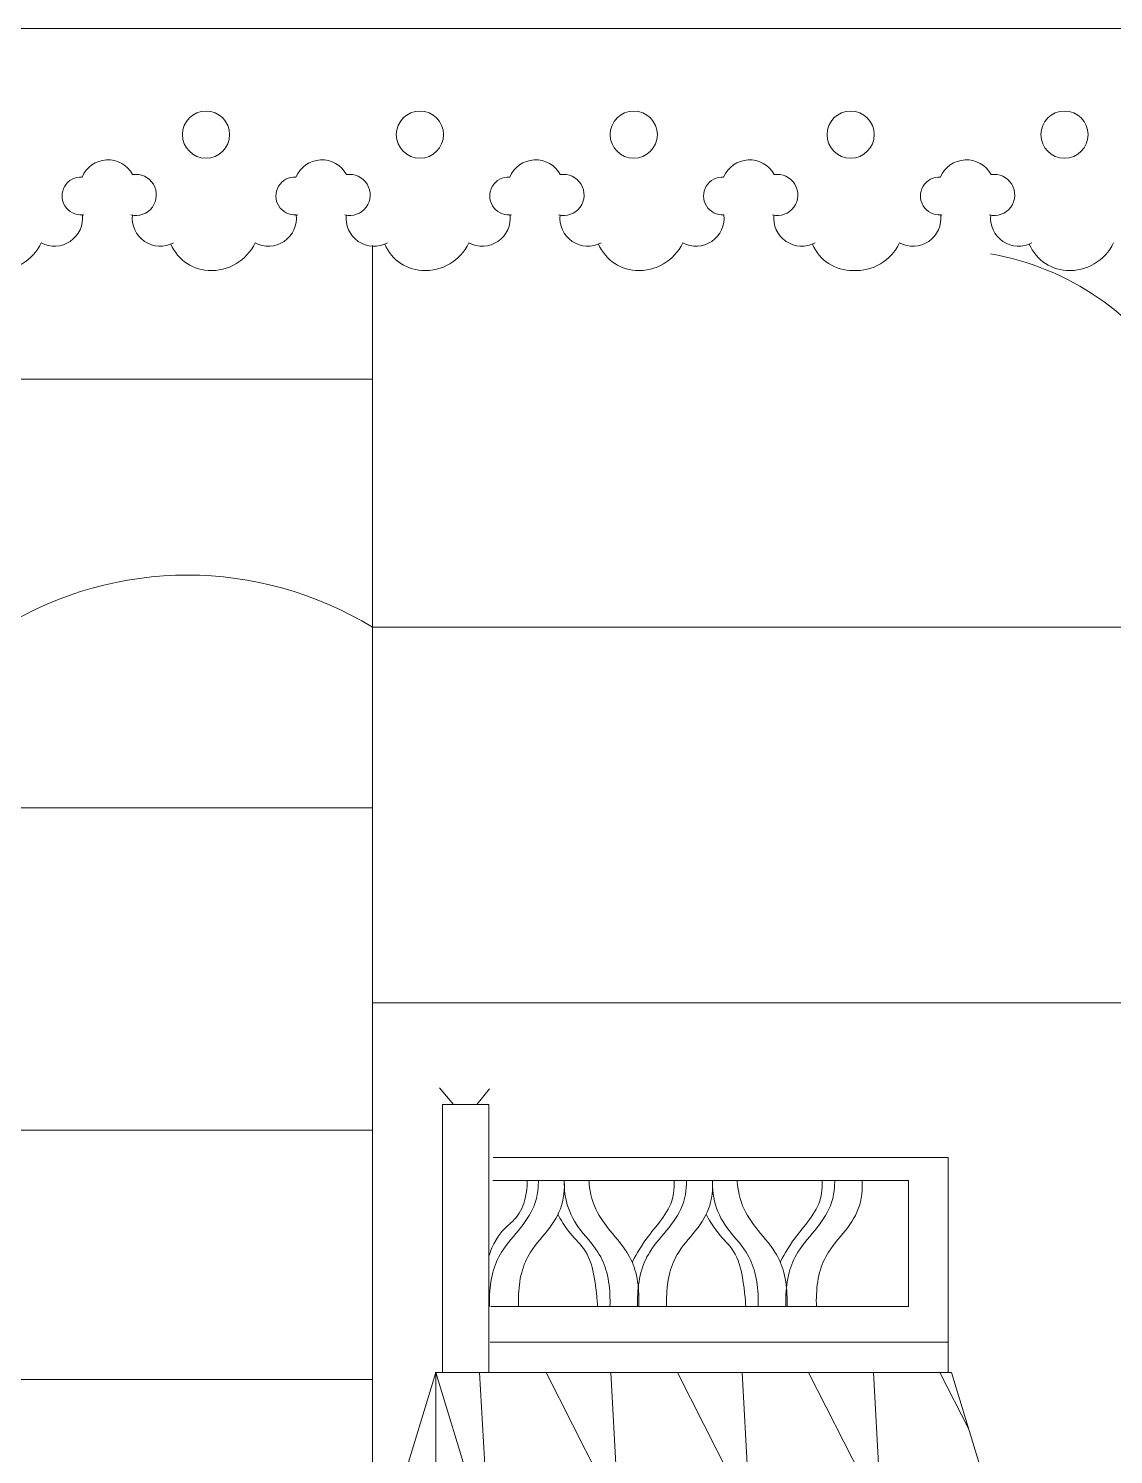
# Model space of a CAD drawing. Header units: millimetres. Extents: x 2399 to 111977, y 1313 to 59551.
# Drawn here: x 12914 to 13794, y 42471 to 43627 of the extents above; entities that cross this region are included whole.
import ezdxf

# ---------------------------------------------------------------- set-up
doc = ezdxf.new("R2010")
doc.units = ezdxf.units.MM
doc.layers.add('hatch1', color=7, linetype='Continuous', lineweight=20, true_color=0x6a6a6a)
doc.layers.add('main line', color=7, linetype='Continuous', lineweight=13)

msp = doc.modelspace()

# ---------------------------------------------------------------- linework, layer by layer
at = {"layer": 'hatch1', "color": 251, "linetype": 'Continuous', "lineweight": 20, "true_color": 0x6a6a6a}
for p, q in [((13279.7834, 42537.3894), (13284.4217, 42453.2929)), ((13376.5425, 42453.2929), (13333.6756, 42537.3894)), ((13386.2228, 42537.3894), (13390.861, 42453.2929)), ((13482.9818, 42453.2929), (13440.1149, 42537.3894)), ((13492.6621, 42537.3894), (13497.3003, 42453.2929)), ((13589.4212, 42453.2929), (13546.5542, 42537.3894)), ((13599.1015, 42537.3894), (13603.7397, 42453.2929)), ((13676.3583, 42491.5525), (13652.9936, 42537.3894))]:
    msp.add_line(p, q, dxfattribs=at)
for points, knots in [([(13318.4074, 42693.2187), (13318.4074, 42693.2187), (13318.3866, 42685.876), (13316.7337, 42678.7817), (13315.4129, 42673.1132), (13312.9609, 42667.7647), (13309.3217, 42663.2405), (13305.928, 42659.0214), (13301.4113, 42655.8416), (13297.8451, 42651.7638), (13290.3896, 42643.239), (13287.3294, 42631.9188), (13287.3294, 42631.9188)], [0, 0, 0, 0, 1, 1, 1, 2, 2, 2, 3, 3, 3, 4, 4, 4, 4]), ([(13327.4558, 42693.2187), (13327.4558, 42693.2187), (13327.6554, 42683.9837), (13324.8806, 42675.357), (13322.4885, 42667.9201), (13318.0533, 42661.3524), (13313.2352, 42655.1866), (13308.0229, 42648.5165), (13302.1238, 42642.3672), (13297.6121, 42635.2118), (13294.3638, 42630.06), (13291.9787, 42624.4346), (13290.4163, 42618.5478), (13288.6798, 42612.0048), (13287.943, 42605.2432), (13287.7652, 42598.4752), (13287.6675, 42594.7563), (13287.7652, 42591.0353), (13287.7652, 42591.0353)], [0, 0, 0, 0, 1, 1, 1, 2, 2, 2, 3, 3, 3, 4, 4, 4, 5, 5, 5, 6, 6, 6, 6]), ([(13348.3618, 42693.2187), (13348.3618, 42693.2187), (13349.0963, 42684.2236), (13346.9705, 42675.6196), (13345.1279, 42668.162), (13341.2726, 42661.3841), (13336.7163, 42655.1866), (13331.7026, 42648.3667), (13325.6517, 42642.3388), (13321.0933, 42635.2118), (13317.8112, 42630.0803), (13315.4519, 42624.4387), (13313.8975, 42618.5478), (13312.1704, 42612.0023), (13311.4241, 42605.2432), (13311.2464, 42598.4752), (13311.1487, 42594.7563), (13311.2464, 42591.0353), (13311.2464, 42591.0353)], [0, 0, 0, 0, 1, 1, 1, 2, 2, 2, 3, 3, 3, 4, 4, 4, 5, 5, 5, 6, 6, 6, 6]), ([(13348.3618, 42693.2187), (13348.3618, 42693.2187), (13348.1266, 42684.623), (13350.0863, 42676.3527), (13351.8973, 42668.7107), (13355.4643, 42661.5992), (13360.0072, 42655.1866), (13364.9006, 42648.2791), (13371.0411, 42642.3216), (13375.6302, 42635.2118), (13378.9338, 42630.0936), (13381.2757, 42624.4408), (13382.826, 42618.5478), (13384.5483, 42612.001), (13385.2994, 42605.2432), (13385.4771, 42598.4752), (13385.5748, 42594.7563), (13385.4771, 42591.0353), (13385.4771, 42591.0353)], [0, 0, 0, 0, 1, 1, 1, 2, 2, 2, 3, 3, 3, 4, 4, 4, 5, 5, 5, 6, 6, 6, 6]), ([(13368.3891, 42693.2187), (13368.3891, 42693.2187), (13368.8405, 42683.9744), (13371.8429, 42675.357), (13374.4109, 42667.9866), (13378.7125, 42661.3704), (13383.4883, 42655.1866), (13388.6625, 42648.4868), (13394.592, 42642.3625), (13399.1114, 42635.2118), (13402.3652, 42630.0635), (13404.7448, 42624.4346), (13406.3072, 42618.5478), (13408.0437, 42612.0048), (13408.7805, 42605.2432), (13408.9583, 42598.4752), (13409.056, 42594.7563), (13408.9583, 42591.0353), (13408.9583, 42591.0353)], [0, 0, 0, 0, 1, 1, 1, 2, 2, 2, 3, 3, 3, 4, 4, 4, 5, 5, 5, 6, 6, 6, 6]), ([(13437.4773, 42693.2187), (13437.4773, 42693.2187), (13438.1037, 42684.6321), (13435.5645, 42676.6298), (13433.5584, 42670.3076), (13429.6859, 42664.8007), (13425.6755, 42659.5016), (13421.6983, 42654.2462), (13417.3534, 42649.2682), (13413.5677, 42643.8737), (13407.8812, 42635.7706), (13403.465, 42626.8721), (13403.465, 42626.8721)], [0, 0, 0, 0, 1, 1, 1, 2, 2, 2, 3, 3, 3, 4, 4, 4, 4]), ([(13447.6069, 42693.2187), (13447.6069, 42693.2187), (13447.8065, 42683.9837), (13445.0317, 42675.357), (13442.6395, 42667.9201), (13438.2044, 42661.3524), (13433.3863, 42655.1866), (13428.174, 42648.5165), (13422.2749, 42642.3672), (13417.7632, 42635.2118), (13414.5149, 42630.06), (13412.1298, 42624.4346), (13410.5674, 42618.5478), (13408.8308, 42612.0048), (13408.0941, 42605.2432), (13407.9163, 42598.4752), (13407.8186, 42594.7563), (13407.9163, 42591.0353), (13407.9163, 42591.0353)], [0, 0, 0, 0, 1, 1, 1, 2, 2, 2, 3, 3, 3, 4, 4, 4, 5, 5, 5, 6, 6, 6, 6]), ([(13468.5128, 42693.2187), (13468.5128, 42693.2187), (13469.2473, 42684.2236), (13467.1215, 42675.6196), (13465.279, 42668.162), (13461.4236, 42661.3841), (13456.8674, 42655.1866), (13451.8537, 42648.3667), (13445.8027, 42642.3388), (13441.2444, 42635.2118), (13437.9623, 42630.0803), (13435.6029, 42624.4387), (13434.0485, 42618.5478), (13432.3214, 42612.0023), (13431.5752, 42605.2432), (13431.3974, 42598.4752), (13431.2998, 42594.7563), (13431.3974, 42591.0353), (13431.3974, 42591.0353)], [0, 0, 0, 0, 1, 1, 1, 2, 2, 2, 3, 3, 3, 4, 4, 4, 5, 5, 5, 6, 6, 6, 6]), ([(13468.5128, 42693.2187), (13468.5128, 42693.2187), (13468.2776, 42684.623), (13470.2374, 42676.3527), (13472.0483, 42668.7107), (13475.6154, 42661.5992), (13480.1582, 42655.1866), (13485.0517, 42648.2791), (13491.1922, 42642.3216), (13495.7813, 42635.2118), (13499.0849, 42630.0936), (13501.4268, 42624.4408), (13502.9771, 42618.5478), (13504.6994, 42612.001), (13505.4504, 42605.2432), (13505.6282, 42598.4752), (13505.7259, 42594.7563), (13505.6282, 42591.0353), (13505.6282, 42591.0353)], [0, 0, 0, 0, 1, 1, 1, 2, 2, 2, 3, 3, 3, 4, 4, 4, 5, 5, 5, 6, 6, 6, 6]), ([(13488.5401, 42693.2187), (13488.5401, 42693.2187), (13488.9916, 42683.9744), (13491.994, 42675.357), (13494.5619, 42667.9866), (13498.8636, 42661.3704), (13503.6394, 42655.1866), (13508.8136, 42648.4868), (13514.743, 42642.3625), (13519.2624, 42635.2118), (13522.5163, 42630.0635), (13524.8959, 42624.4346), (13526.4583, 42618.5478), (13528.1948, 42612.0048), (13528.9316, 42605.2432), (13529.1094, 42598.4752), (13529.2071, 42594.7563), (13529.1094, 42591.0353), (13529.1094, 42591.0353)], [0, 0, 0, 0, 1, 1, 1, 2, 2, 2, 3, 3, 3, 4, 4, 4, 5, 5, 5, 6, 6, 6, 6]), ([(13557.5036, 42693.2187), (13557.5036, 42693.2187), (13558.13, 42684.6321), (13555.5908, 42676.6298), (13553.5847, 42670.3076), (13549.7122, 42664.8007), (13545.7018, 42659.5016), (13541.7246, 42654.2462), (13537.3797, 42649.2682), (13533.594, 42643.8737), (13527.9075, 42635.7706), (13523.4913, 42626.8721), (13523.4913, 42626.8721)], [0, 0, 0, 0, 1, 1, 1, 2, 2, 2, 3, 3, 3, 4, 4, 4, 4]), ([(13567.758, 42693.2187), (13567.758, 42693.2187), (13567.9576, 42683.9837), (13565.1827, 42675.357), (13562.7906, 42667.9201), (13558.3555, 42661.3524), (13553.5373, 42655.1866), (13548.3251, 42648.5165), (13542.426, 42642.3672), (13537.9143, 42635.2118), (13534.6659, 42630.06), (13532.2809, 42624.4346), (13530.7185, 42618.5478), (13528.9819, 42612.0048), (13528.2451, 42605.2432), (13528.0674, 42598.4752), (13527.9697, 42594.7563), (13528.0674, 42591.0353), (13528.0674, 42591.0353)], [0, 0, 0, 0, 1, 1, 1, 2, 2, 2, 3, 3, 3, 4, 4, 4, 5, 5, 5, 6, 6, 6, 6]), ([(13589.9669, 42693.2187), (13589.9669, 42693.2187), (13590.7014, 42684.2236), (13588.5756, 42675.6196), (13586.733, 42668.162), (13582.8777, 42661.3841), (13578.3215, 42655.1866), (13573.3077, 42648.3667), (13567.2568, 42642.3388), (13562.6984, 42635.2118), (13559.4164, 42630.0803), (13557.057, 42624.4387), (13555.5026, 42618.5478), (13553.7755, 42612.0023), (13553.0293, 42605.2432), (13552.8515, 42598.4752), (13552.7538, 42594.7563), (13552.8515, 42591.0353), (13552.8515, 42591.0353)], [0, 0, 0, 0, 1, 1, 1, 2, 2, 2, 3, 3, 3, 4, 4, 4, 5, 5, 5, 6, 6, 6, 6]), ([(13343.2709, 42665.7363), (13343.2709, 42665.7363), (13347.4611, 42657.5252), (13353.2502, 42650.4381), (13357.2968, 42645.4842), (13362.1434, 42641.174), (13365.5238, 42635.7536), (13369.479, 42629.4113), (13371.4566, 42622.0981), (13372.7564, 42614.7131), (13374.823, 42602.9713), (13375.3865, 42591.0353), (13375.3865, 42591.0353)], [0, 0, 0, 0, 1, 1, 1, 2, 2, 2, 3, 3, 3, 4, 4, 4, 4]), ([(13463.422, 42665.7363), (13463.422, 42665.7363), (13467.6121, 42657.5252), (13473.4012, 42650.4381), (13477.4479, 42645.4842), (13482.2945, 42641.174), (13485.6748, 42635.7536), (13489.6301, 42629.4113), (13491.6077, 42622.0981), (13492.9075, 42614.7131), (13494.9741, 42602.9713), (13495.5376, 42591.0353), (13495.5376, 42591.0353)], [0, 0, 0, 0, 1, 1, 1, 2, 2, 2, 3, 3, 3, 4, 4, 4, 4])]:
    msp.add_open_spline(points, degree=3, knots=knots, dxfattribs=at)
at = {"layer": 'main line', "color": 7, "linetype": 'Continuous', "lineweight": 13}
for p, q in [((11583.8755, 43627.3017), (15169.6241, 43627.3017)), ((13192.8294, 43451.2267), (13192.8294, 42336.7214)), ((13192.8294, 43343.0785), (12892.8294, 43343.0785)), ((13192.8294, 43238.418), (13192.8294, 43043.366)), ((13192.8294, 43141.7935), (13901.462, 43141.7935)), ((13192.8294, 43033.4865), (13192.8294, 42838.2627)), ((13192.8294, 42995.4214), (12892.8294, 42995.4214)), ((13192.8294, 42837.3752), (14110.8222, 42837.3752)), ((13258.6617, 42754.7858), (13247.177, 42768.2913)), ((13287.7561, 42767.5256), (13277.4199, 42754.7858)), ((13287.3294, 42754.7858), (13249.7834, 42754.7858)), ((13249.7834, 42754.7858), (13249.7834, 42537.3894)), ((13287.3294, 42537.3894), (13287.3294, 42754.7858)), ((12892.8294, 42734.0356), (13192.8294, 42734.0356)), ((13290.871, 42711.7676), (13659.6143, 42711.7676)), ((13659.6143, 42711.7676), (13659.6143, 42537.3894)), ((13290.5539, 42693.2187), (13581.5451, 42693.2187)), ((13290.5539, 42693.2187), (13581.5451, 42693.2187)), ((13290.5539, 42693.2187), (13581.5451, 42693.2187)), ((13290.5539, 42693.2187), (13577.2561, 42693.2187)), ((13290.5539, 42693.2187), (13364.3577, 42693.2187)), ((13290.5539, 42693.2187), (13627.5356, 42693.2187)), ((13627.5356, 42693.2187), (13627.5356, 42591.0528)), ((13192.8294, 42630.9166), (13192.8294, 42554.2403)), ((13288.8072, 42591.0353), (13570.1611, 42591.0353)), ((13288.8072, 42591.0353), (13627.5356, 42591.0353)), ((13288.8072, 42591.0353), (13570.1611, 42591.0353)), ((13288.8072, 42591.0353), (13570.1611, 42591.0353)), ((13288.8072, 42591.0353), (13570.1611, 42591.0353)), ((13288.8072, 42591.0353), (13570.1611, 42591.0353)), ((13288.8072, 42591.0353), (13570.1611, 42591.0353)), ((13288.3122, 42562.0756), (13659.6143, 42562.0756)), ((13288.3122, 42562.0756), (13578.9172, 42562.0756)), ((12844.4869, 41232.2053), (13244.2714, 42537.3894)), ((13192.8294, 42531.7734), (12892.8294, 42531.7734)), ((13243.7675, 42537.3894), (13662.3182, 42537.3894)), ((13244.2714, 42139.5485), (13244.2714, 42537.3894)), ((13644.0559, 41232.2053), (13244.2714, 42537.3894)), ((14062.1027, 41232.2053), (13662.3182, 42537.3894))]:
    msp.add_line(p, q, dxfattribs=at)
at = {"layer": 'main line', "color": 7, "linetype": 'Continuous', "lineweight": 13, "flags": 128}
for points in [[(12996.9514, 43476.1599, 1.219803903), (12998.3818, 43508.8418, 0.63216014), (12957.4178, 43506.8436, 1.067465283), (12957.6525, 43476.1599, -0.60309642), (12924.2608, 43453.3936)], [(12996.9514, 43476.1599, 1.219803903), (12998.3818, 43508.8418, 0.63216014), (12957.4178, 43506.8436, 1.067465283), (12957.6525, 43476.1599, -0.60309642), (12924.2608, 43453.3936)], [(12996.9514, 43476.1599, 1.219803903), (12998.3818, 43508.8418, 0.63216014), (12957.4178, 43506.8436, 1.067465283), (12957.6525, 43476.1599, -0.60309642), (12924.2608, 43453.3936)], [(12996.9514, 43476.1599, 1.219803903), (12998.3818, 43508.8418, 0.63216014), (12957.4178, 43506.8436, 1.067465283), (12957.6525, 43476.1599, -0.60309642), (12924.2608, 43453.3936)], [(12996.9514, 43476.1599, 1.219803903), (12998.3818, 43508.8418, 0.63216014), (12957.4178, 43506.8436, 1.067465283), (12957.6525, 43476.1599, -0.60309642), (12924.2608, 43453.3936)], [(12996.9514, 43476.1599, 1.219803903), (12998.3818, 43508.8418, 0.63216014), (12957.4178, 43506.8436, 1.067465283), (12957.6525, 43476.1599, -0.60309642), (12924.2608, 43453.3936)], [(13170.3633, 43476.1599, 1.219803903), (13171.7938, 43508.8418, 0.63216014), (13130.8297, 43506.8436, 1.067465283), (13131.0645, 43476.1599, -0.60309642), (13097.6727, 43453.3936)], [(13170.3633, 43476.1599, 1.219803903), (13171.7938, 43508.8418, 0.63216014), (13130.8297, 43506.8436, 1.067465283), (13131.0645, 43476.1599, -0.60309642), (13097.6727, 43453.3936)], [(13170.3633, 43476.1599, 1.219803903), (13171.7938, 43508.8418, 0.63216014), (13130.8297, 43506.8436, 1.067465283), (13131.0645, 43476.1599, -0.60309642), (13097.6727, 43453.3936)], [(13170.3633, 43476.1599, 1.219803903), (13171.7938, 43508.8418, 0.63216014), (13130.8297, 43506.8436, 1.067465283), (13131.0645, 43476.1599, -0.60309642), (13097.6727, 43453.3936)], [(13170.3633, 43476.1599, 1.219803903), (13171.7938, 43508.8418, 0.63216014), (13130.8297, 43506.8436, 1.067465283), (13131.0645, 43476.1599, -0.60309642), (13097.6727, 43453.3936)], [(13170.3633, 43476.1599, 1.219803903), (13171.7938, 43508.8418, 0.63216014), (13130.8297, 43506.8436, 1.067465283), (13131.0645, 43476.1599, -0.60309642), (13097.6727, 43453.3936)], [(13343.7753, 43476.1599, 1.219803903), (13345.2057, 43508.8418, 0.63216014), (13304.2417, 43506.8436, 1.067465283), (13304.4765, 43476.1599, -0.60309642), (13271.0847, 43453.3936)], [(13343.7753, 43476.1599, 1.219803903), (13345.2057, 43508.8418, 0.63216014), (13304.2417, 43506.8436, 1.067465283), (13304.4765, 43476.1599, -0.60309642), (13271.0847, 43453.3936)], [(13343.7753, 43476.1599, 1.219803903), (13345.2057, 43508.8418, 0.63216014), (13304.2417, 43506.8436, 1.067465283), (13304.4765, 43476.1599, -0.60309642), (13271.0847, 43453.3936)], [(13343.7753, 43476.1599, 1.219803903), (13345.2057, 43508.8418, 0.63216014), (13304.2417, 43506.8436, 1.067465283), (13304.4765, 43476.1599, -0.60309642), (13271.0847, 43453.3936)], [(13343.7753, 43476.1599, 1.219803903), (13345.2057, 43508.8418, 0.63216014), (13304.2417, 43506.8436, 1.067465283), (13304.4765, 43476.1599, -0.60309642), (13271.0847, 43453.3936)], [(13343.7753, 43476.1599, 1.219803903), (13345.2057, 43508.8418, 0.63216014), (13304.2417, 43506.8436, 1.067465283), (13304.4765, 43476.1599, -0.60309642), (13271.0847, 43453.3936)], [(13517.1873, 43476.1599, 1.219803903), (13518.6177, 43508.8418, 0.63216014), (13477.6537, 43506.8436, 1.067465283), (13477.8884, 43476.1599, -0.60309642), (13444.4967, 43453.3936)], [(13517.1873, 43476.1599, 1.219803903), (13518.6177, 43508.8418, 0.63216014), (13477.6537, 43506.8436, 1.067465283), (13477.8884, 43476.1599, -0.60309642), (13444.4967, 43453.3936)], [(13517.1873, 43476.1599, 1.219803903), (13518.6177, 43508.8418, 0.63216014), (13477.6537, 43506.8436, 1.067465283), (13477.8884, 43476.1599, -0.60309642), (13444.4967, 43453.3936)], [(13517.1873, 43476.1599, 1.219803903), (13518.6177, 43508.8418, 0.63216014), (13477.6537, 43506.8436, 1.067465283), (13477.8884, 43476.1599, -0.60309642), (13444.4967, 43453.3936)], [(13517.1873, 43476.1599, 1.219803903), (13518.6177, 43508.8418, 0.63216014), (13477.6537, 43506.8436, 1.067465283), (13477.8884, 43476.1599, -0.60309642), (13444.4967, 43453.3936)], [(13517.1873, 43476.1599, 1.219803903), (13518.6177, 43508.8418, 0.63216014), (13477.6537, 43506.8436, 1.067465283), (13477.8884, 43476.1599, -0.60309642), (13444.4967, 43453.3936)], [(13693.0539, 43476.1599, 1.219803903), (13694.4844, 43508.8418, 0.63216014), (13653.5204, 43506.8436, 1.067465283), (13653.7551, 43476.1599, -0.60309642), (13620.3634, 43453.3936)], [(13693.0539, 43476.1599, 1.219803903), (13694.4844, 43508.8418, 0.63216014), (13653.5204, 43506.8436, 1.067465283), (13653.7551, 43476.1599, -0.60309642), (13620.3634, 43453.3936)], [(13693.0539, 43476.1599, 1.219803903), (13694.4844, 43508.8418, 0.63216014), (13653.5204, 43506.8436, 1.067465283), (13653.7551, 43476.1599, -0.60309642), (13620.3634, 43453.3936)], [(13693.0539, 43476.1599, 1.219803903), (13694.4844, 43508.8418, 0.63216014), (13653.5204, 43506.8436, 1.067465283), (13653.7551, 43476.1599, -0.60309642), (13620.3634, 43453.3936)], [(13693.0539, 43476.1599, 1.219803903), (13694.4844, 43508.8418, 0.63216014), (13653.5204, 43506.8436, 1.067465283), (13653.7551, 43476.1599, -0.60309642), (13620.3634, 43453.3936)], [(13693.0539, 43476.1599, 1.219803903), (13694.4844, 43508.8418, 0.63216014), (13653.5204, 43506.8436, 1.067465283), (13653.7551, 43476.1599, -0.60309642), (13620.3634, 43453.3936)], [(12958.8502, 43476.1599, -0.017938026), (12957.6789, 43475.916)], [(12958.8502, 43476.1599, -0.017938026), (12957.6789, 43475.916)], [(12958.8502, 43476.1599, -0.017938026), (12957.6789, 43475.916)], [(12958.8502, 43476.1599, -0.017938026), (12957.6789, 43475.916)], [(12958.8502, 43476.1599, -0.017938026), (12957.6789, 43475.916)], [(12958.8502, 43476.1599, -0.017938026), (12957.6789, 43475.916)], [(12998.1491, 43476.1599, 0.60309642), (13031.5408, 43453.3936)], [(12998.1491, 43476.1599, 0.60309642), (13031.5408, 43453.3936)], [(12998.1491, 43476.1599, 0.60309642), (13031.5408, 43453.3936)], [(12998.1491, 43476.1599, 0.60309642), (13031.5408, 43453.3936)], [(12998.1491, 43476.1599, 0.60309642), (13031.5408, 43453.3936)], [(12998.1491, 43476.1599, 0.60309642), (13031.5408, 43453.3936)], [(13132.2622, 43476.1599, -0.017938026), (13131.0908, 43475.916)], [(13132.2622, 43476.1599, -0.017938026), (13131.0908, 43475.916)], [(13132.2622, 43476.1599, -0.017938026), (13131.0908, 43475.916)], [(13132.2622, 43476.1599, -0.017938026), (13131.0908, 43475.916)], [(13132.2622, 43476.1599, -0.017938026), (13131.0908, 43475.916)], [(13132.2622, 43476.1599, -0.017938026), (13131.0908, 43475.916)], [(13171.561, 43476.1599, 0.60309642), (13204.9528, 43453.3936)], [(13171.561, 43476.1599, 0.60309642), (13204.9528, 43453.3936)], [(13171.561, 43476.1599, 0.60309642), (13204.9528, 43453.3936)], [(13171.561, 43476.1599, 0.60309642), (13204.9528, 43453.3936)], [(13171.561, 43476.1599, 0.60309642), (13204.9528, 43453.3936)], [(13171.561, 43476.1599, 0.60309642), (13204.9528, 43453.3936)], [(13305.6742, 43476.1599, -0.017938026), (13304.5028, 43475.916)], [(13305.6742, 43476.1599, -0.017938026), (13304.5028, 43475.916)], [(13305.6742, 43476.1599, -0.017938026), (13304.5028, 43475.916)], [(13305.6742, 43476.1599, -0.017938026), (13304.5028, 43475.916)], [(13305.6742, 43476.1599, -0.017938026), (13304.5028, 43475.916)], [(13305.6742, 43476.1599, -0.017938026), (13304.5028, 43475.916)], [(13344.973, 43476.1599, 0.60309642), (13378.3648, 43453.3936)], [(13344.973, 43476.1599, 0.60309642), (13378.3648, 43453.3936)], [(13344.973, 43476.1599, 0.60309642), (13378.3648, 43453.3936)], [(13344.973, 43476.1599, 0.60309642), (13378.3648, 43453.3936)], [(13344.973, 43476.1599, 0.60309642), (13378.3648, 43453.3936)], [(13344.973, 43476.1599, 0.60309642), (13378.3648, 43453.3936)], [(13518.385, 43476.1599, 0.60309642), (13551.7767, 43453.3936)], [(13518.385, 43476.1599, 0.60309642), (13551.7767, 43453.3936)], [(13518.385, 43476.1599, 0.60309642), (13551.7767, 43453.3936)], [(13518.385, 43476.1599, 0.60309642), (13551.7767, 43453.3936)], [(13518.385, 43476.1599, 0.60309642), (13551.7767, 43453.3936)], [(13518.385, 43476.1599, 0.60309642), (13551.7767, 43453.3936)], [(13654.9528, 43476.1599, -0.017938026), (13653.7815, 43475.916)], [(13654.9528, 43476.1599, -0.017938026), (13653.7815, 43475.916)], [(13654.9528, 43476.1599, -0.017938026), (13653.7815, 43475.916)], [(13654.9528, 43476.1599, -0.017938026), (13653.7815, 43475.916)], [(13654.9528, 43476.1599, -0.017938026), (13653.7815, 43475.916)], [(13654.9528, 43476.1599, -0.017938026), (13653.7815, 43475.916)], [(13694.2517, 43476.1599, 0.60309642), (13727.6434, 43453.3936)], [(13694.2517, 43476.1599, 0.60309642), (13727.6434, 43453.3936)], [(13694.2517, 43476.1599, 0.60309642), (13727.6434, 43453.3936)], [(13694.2517, 43476.1599, 0.60309642), (13727.6434, 43453.3936)], [(13694.2517, 43476.1599, 0.60309642), (13727.6434, 43453.3936)], [(13694.2517, 43476.1599, 0.60309642), (13727.6434, 43453.3936)], [(12886.3331, 43431.0501, 0.304535594), (12924.2608, 43453.3936)], [(12886.3331, 43431.0501, 0.304535594), (12924.2608, 43453.3936)], [(12886.3331, 43431.0501, 0.304535594), (12924.2608, 43453.3936)], [(12886.3331, 43431.0501, 0.304535594), (12924.2608, 43453.3936)], [(12886.3331, 43431.0501, 0.304535594), (12924.2608, 43453.3936)], [(12886.3331, 43431.0501, 0.304535594), (12924.2608, 43453.3936)], [(13059.745, 43431.0501, 0.304535594), (13097.6727, 43453.3936)], [(13059.745, 43431.0501, 0.304535594), (13097.6727, 43453.3936)], [(13059.745, 43431.0501, 0.304535594), (13097.6727, 43453.3936)], [(13059.745, 43431.0501, 0.304535594), (13097.6727, 43453.3936)], [(13059.745, 43431.0501, 0.304535594), (13097.6727, 43453.3936)], [(13059.745, 43431.0501, 0.304535594), (13097.6727, 43453.3936)], [(13233.157, 43431.0501, 0.304535594), (13271.0847, 43453.3936)], [(13233.157, 43431.0501, 0.304535594), (13271.0847, 43453.3936)], [(13233.157, 43431.0501, 0.304535594), (13271.0847, 43453.3936)], [(13233.157, 43431.0501, 0.304535594), (13271.0847, 43453.3936)], [(13233.157, 43431.0501, 0.304535594), (13271.0847, 43453.3936)], [(13233.157, 43431.0501, 0.304535594), (13271.0847, 43453.3936)], [(13406.569, 43431.0501, 0.304535594), (13444.4967, 43453.3936)], [(13406.569, 43431.0501, 0.304535594), (13444.4967, 43453.3936)], [(13406.569, 43431.0501, 0.304535594), (13444.4967, 43453.3936)], [(13406.569, 43431.0501, 0.304535594), (13444.4967, 43453.3936)], [(13406.569, 43431.0501, 0.304535594), (13444.4967, 43453.3936)], [(13406.569, 43431.0501, 0.304535594), (13444.4967, 43453.3936)], [(13582.4357, 43431.0501, 0.304535594), (13620.3634, 43453.3936)], [(13582.4357, 43431.0501, 0.304535594), (13620.3634, 43453.3936)], [(13582.4357, 43431.0501, 0.304535594), (13620.3634, 43453.3936)], [(13582.4357, 43431.0501, 0.304535594), (13620.3634, 43453.3936)], [(13582.4357, 43431.0501, 0.304535594), (13620.3634, 43453.3936)], [(13582.4357, 43431.0501, 0.304535594), (13620.3634, 43453.3936)], [(13755.8476, 43431.0501, 0.304535594), (13793.7753, 43453.3936)], [(13755.8476, 43431.0501, 0.304535594), (13793.7753, 43453.3936)], [(13755.8476, 43431.0501, 0.304535594), (13793.7753, 43453.3936)], [(13755.8476, 43431.0501, 0.304535594), (13793.7753, 43453.3936)], [(13755.8476, 43431.0501, 0.304535594), (13793.7753, 43453.3936)], [(13755.8476, 43431.0501, 0.304535594), (13793.7753, 43453.3936)], [(13029.4264, 43452.4088, 0.304535594), (13062.1998, 43431.0501)], [(13029.4264, 43452.4088, 0.304535594), (13062.1998, 43431.0501)], [(13029.4264, 43452.4088, 0.304535594), (13062.1998, 43431.0501)], [(13029.4264, 43452.4088, 0.304535594), (13062.1998, 43431.0501)], [(13029.4264, 43452.4088, 0.304535594), (13062.1998, 43431.0501)], [(13029.4264, 43452.4088, 0.304535594), (13062.1998, 43431.0501)], [(13202.8384, 43452.4088, 0.304535594), (13235.6117, 43431.0501)], [(13202.8384, 43452.4088, 0.304535594), (13235.6117, 43431.0501)], [(13202.8384, 43452.4088, 0.304535594), (13235.6117, 43431.0501)], [(13202.8384, 43452.4088, 0.304535594), (13235.6117, 43431.0501)], [(13202.8384, 43452.4088, 0.304535594), (13235.6117, 43431.0501)], [(13202.8384, 43452.4088, 0.304535594), (13235.6117, 43431.0501)], [(13376.2503, 43452.4088, 0.304535594), (13409.0237, 43431.0501)], [(13376.2503, 43452.4088, 0.304535594), (13409.0237, 43431.0501)], [(13376.2503, 43452.4088, 0.304535594), (13409.0237, 43431.0501)], [(13376.2503, 43452.4088, 0.304535594), (13409.0237, 43431.0501)], [(13376.2503, 43452.4088, 0.304535594), (13409.0237, 43431.0501)], [(13376.2503, 43452.4088, 0.304535594), (13409.0237, 43431.0501)], [(13549.6623, 43452.4088, 0.304535594), (13582.4357, 43431.0501)], [(13549.6623, 43452.4088, 0.304535594), (13582.4357, 43431.0501)], [(13549.6623, 43452.4088, 0.304535594), (13582.4357, 43431.0501)], [(13549.6623, 43452.4088, 0.304535594), (13582.4357, 43431.0501)], [(13549.6623, 43452.4088, 0.304535594), (13582.4357, 43431.0501)], [(13549.6623, 43452.4088, 0.304535594), (13582.4357, 43431.0501)], [(13725.529, 43452.4088, 0.304535594), (13758.3024, 43431.0501)], [(13725.529, 43452.4088, 0.304535594), (13758.3024, 43431.0501)], [(13725.529, 43452.4088, 0.304535594), (13758.3024, 43431.0501)], [(13725.529, 43452.4088, 0.304535594), (13758.3024, 43431.0501)], [(13725.529, 43452.4088, 0.304535594), (13758.3024, 43431.0501)], [(13725.529, 43452.4088, 0.304535594), (13758.3024, 43431.0501)]]:
    msp.add_lwpolyline(points, format="xyb", dxfattribs=at)
at = {"layer": 'main line', "color": 7, "linetype": 'Continuous', "lineweight": 13}
for centre in [(13057.938, 43541.2726), (13057.938, 43541.2726), (13057.938, 43541.2726), (13057.938, 43541.2726), (13057.938, 43541.2726), (13057.938, 43541.2726), (13231.35, 43541.2726), (13231.35, 43541.2726), (13231.35, 43541.2726), (13231.35, 43541.2726), (13231.35, 43541.2726), (13231.35, 43541.2726), (13404.762, 43541.2726), (13404.762, 43541.2726), (13404.762, 43541.2726), (13404.762, 43541.2726), (13404.762, 43541.2726), (13404.762, 43541.2726), (13580.6287, 43541.2726), (13580.6287, 43541.2726), (13580.6287, 43541.2726), (13580.6287, 43541.2726), (13580.6287, 43541.2726), (13580.6287, 43541.2726), (13754.0406, 43541.2726), (13754.0406, 43541.2726), (13754.0406, 43541.2726), (13754.0406, 43541.2726), (13754.0406, 43541.2726), (13754.0406, 43541.2726)]:
    msp.add_circle(centre, 19.1338, dxfattribs=at)
for centre, radius, start, end in [((13654.8139, 43223.9503), 224.2055, 31.3493194, 79.9321089), ((13042.8294, 42896.976), 287.116, 58.5041428, 121.4958572)]:
    msp.add_arc(centre, radius, start, end, dxfattribs=at)

doc.saveas('drawing.dxf')
